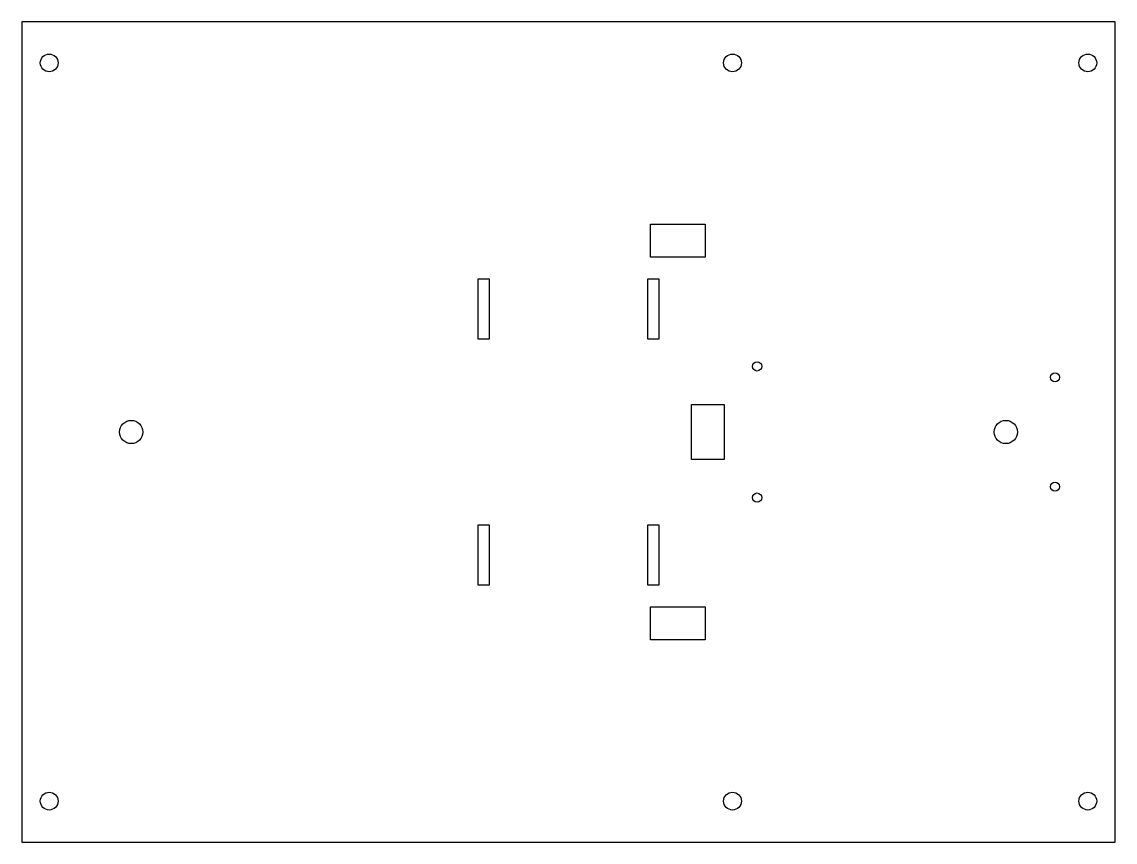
# Model space of a CAD drawing. Header units: millimetres. Extents: x -200 to 200, y -150 to 150.
import ezdxf

# ---------------------------------------------------------------- set-up
doc = ezdxf.new("R2010")
doc.units = ezdxf.units.MM

msp = doc.modelspace()

# ---------------------------------------------------------------- linework, layer by layer
for p, q in [((200, 150), (-200, 150)), ((-200, 150), (-200, -150)), ((200, -150), (200, 150)), ((30, 64), (30, 76)), ((30, 76), (50, 76)), ((50, 76), (50, 64)), ((50, 64), (30, 64)), ((-33, 34), (-33, 56)), ((-33, 56), (-29, 56)), ((-29, 56), (-29, 34)), ((29, 34), (29, 56)), ((29, 56), (33, 56)), ((33, 56), (33, 34)), ((-29, 34), (-33, 34)), ((33, 34), (29, 34)), ((45, -10), (45, 10)), ((45, 10), (57, 10)), ((57, 10), (57, -10)), ((57, -10), (45, -10)), ((-33, -56), (-33, -34)), ((-33, -34), (-29, -34)), ((-29, -34), (-29, -56)), ((29, -56), (29, -34)), ((29, -34), (33, -34)), ((33, -34), (33, -56)), ((-29, -56), (-33, -56)), ((33, -56), (29, -56)), ((30, -76), (30, -64)), ((30, -64), (50, -64)), ((50, -64), (50, -76)), ((50, -76), (30, -76)), ((-200, -150), (200, -150))]:
    msp.add_line(p, q)
for centre, radius in [((-190, 135), 3.25), ((60, 135), 3.25), ((190, 135), 3.25), ((69, 24), 1.7), ((178, 20), 1.7), ((-160, 0), 4.25), ((160, 0), 4.25), ((178, -20), 1.7), ((69, -24), 1.7), ((-190, -135), 3.25), ((60, -135), 3.25), ((190, -135), 3.25)]:
    msp.add_circle(centre, radius)

doc.saveas('drawing.dxf')
